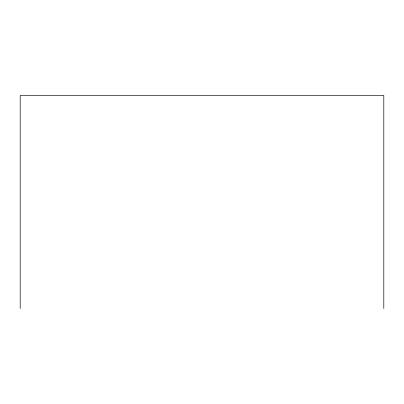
<?xml version="1.0" encoding="UTF-8"?>
<svg xmlns="http://www.w3.org/2000/svg" width="404" height="404" viewBox="0 0 404 404"><rect width="100%" height="100%" fill="white"/><g stroke="black" fill="none" stroke-linecap="round" stroke-linejoin="round"><path stroke-width="0.61" d="M383.8 308.51L383.8 95.49L20.2 95.49L20.2 308.51"/></g></svg>
